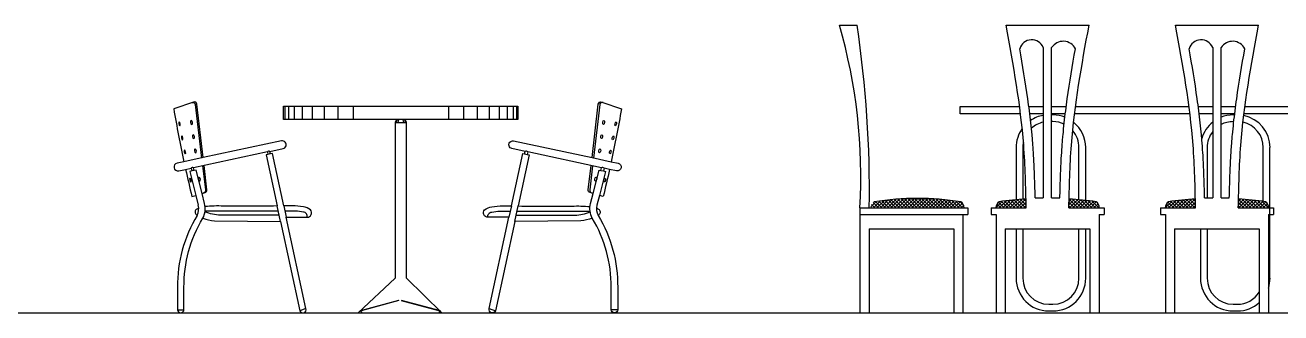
# Model space of a CAD drawing. Header units: millimetres. Extents: x 32599 to 52494, y 61995 to 71568.
# Drawn here: x 45023 to 49849, y 61995 to 63100 of the extents above; entities that cross this region are included whole.
import ezdxf

# ---------------------------------------------------------------- set-up
doc = ezdxf.new("R2010")
doc.units = ezdxf.units.MM
doc.layers.add('dwgmodels.com', color=4, linetype='Continuous')

msp = doc.modelspace()

# ---------------------------------------------------------------- linework, layer by layer
at = {"color": 18, "true_color": 0x000000}
for p, q in [((48152.5, 63099.6), (48220.6, 63099.6)), ((48793.2, 63099.6), (49112, 63099.6)), ((49444.2, 63099.6), (49763, 63099.6)), ((48936.2, 63013.9), (48936.2, 62436.6)), ((48968.4, 62436.6), (48968.4, 63013.9)), ((49587.2, 63013.9), (49587.2, 62436.6)), ((49619.4, 62436.6), (49619.4, 63013.9)), ((46016.9, 62738.2), (46016.9, 62789)), ((46016.9, 62789), (46916.9, 62789)), ((46021.5, 62789), (46021.5, 62738.2)), ((46035.1, 62789), (46035.1, 62738.2)), ((46057.5, 62789), (46057.5, 62738.2)), ((46088.4, 62789), (46088.4, 62738.2)), ((46127.2, 62789), (46127.2, 62738.2)), ((46173.2, 62789), (46173.2, 62738.2)), ((46225.6, 62789), (46225.6, 62738.2)), ((46283.6, 62789), (46283.6, 62738.2)), ((46650.2, 62789), (46650.2, 62738.2)), ((46708.3, 62789), (46708.3, 62738.2)), ((46760.7, 62789), (46760.7, 62738.2)), ((46806.7, 62789), (46806.7, 62738.2)), ((46845.5, 62789), (46845.5, 62738.2)), ((46876.3, 62789), (46876.3, 62738.2)), ((46898.8, 62789), (46898.8, 62738.2)), ((46912.4, 62789), (46912.4, 62738.2)), ((46916.9, 62789), (46916.9, 62738.2)), ((48617, 62787.9), (48845, 62787.9)), ((48617, 62759.4), (48617, 62787.9)), ((48880.8, 62787.9), (48936.2, 62787.9)), ((48968.4, 62787.9), (49024.5, 62787.9)), ((49060.2, 62787.9), (49496, 62787.9)), ((49531.8, 62787.9), (49587.2, 62787.9)), ((49619.4, 62787.9), (49675.5, 62787.9)), ((49711.2, 62787.9), (50021, 62787.9)), ((46916.9, 62738.2), (46016.9, 62738.2)), ((46450.5, 62738.2), (46445.2, 62725.8)), ((46452.9, 62738.2), (46448.2, 62725.8)), ((46458.9, 62738.2), (46455.9, 62725.8)), ((46475.2, 62738.2), (46478.2, 62725.8)), ((46481.2, 62738.2), (46485.9, 62725.8)), ((46488.9, 62725.8), (46483.5, 62738.2)), ((48848.7, 62759.4), (48617, 62759.4)), ((48936.2, 62759.4), (48884.4, 62759.4)), ((49020.8, 62759.4), (48968.4, 62759.4)), ((48973.5, 62755.4), (48968.4, 62755.4)), ((49499.7, 62759.4), (49056.5, 62759.4)), ((49587.2, 62759.4), (49535.4, 62759.4)), ((49671.8, 62759.4), (49619.4, 62759.4)), ((49671.3, 62755.4), (49665.8, 62755.4)), ((50021, 62759.4), (49707.5, 62759.4)), ((46445.2, 62725.8), (46445.2, 62128.7)), ((46445.2, 62725.8), (46488.9, 62725.8)), ((46488.9, 62128.7), (46488.9, 62725.8)), ((48973.5, 62729.6), (48968.4, 62729.6)), ((49668.3, 62729.6), (49665.8, 62729.6)), ((45954.7, 62613.1), (45671.1, 62552.7)), ((45966.6, 62605.7), (45956.8, 62603.6)), ((46943.2, 62605.7), (46953, 62603.6)), ((48831.9, 62629.8), (48831.9, 62429.9)), ((48857.6, 62629.8), (48857.6, 62432.2)), ((49073.3, 62429.9), (49073.3, 62629.8)), ((49099.1, 62427.1), (49099.1, 62629.8)), ((49565.9, 62629.8), (49565.9, 62436.6)), ((49781.7, 62422.9), (49781.7, 62629.8)), ((49807.4, 62128.2), (49807.4, 62629.8)), ((45673.3, 62542.2), (45663.6, 62540.1)), ((47236.4, 62542.2), (47246.2, 62540.1)), ((48231.3, 62398.3), (48231.3, 61996)), ((48231.3, 62398.3), (48646.7, 62398.3)), ((48275.8, 62398.3), (48273.5, 62400.6)), ((48294.5, 62423), (48273.6, 62402.1)), ((48289.3, 62398.3), (48276.3, 62411.3)), ((48302.8, 62398.3), (48282.1, 62418.9)), ((48310.2, 62425.2), (48283.3, 62398.3)), ((48316.2, 62398.3), (48291.9, 62422.6)), ((48325.6, 62427.1), (48296.8, 62398.3)), ((48329.7, 62398.3), (48303.7, 62424.3)), ((48340.7, 62428.8), (48310.2, 62398.3)), ((48343.2, 62398.3), (48315.6, 62425.9)), ((48355.6, 62430.2), (48323.7, 62398.3)), ((48356.6, 62398.3), (48327.6, 62427.4)), ((48370.3, 62431.5), (48337.2, 62398.3)), ((48370.1, 62398.3), (48339.7, 62428.7)), ((48384.8, 62432.5), (48350.6, 62398.3)), ((48383.6, 62398.3), (48352, 62429.9)), ((48399.1, 62433.3), (48364.1, 62398.3)), ((48397.1, 62398.3), (48364.4, 62431)), ((48410.5, 62398.3), (48376.9, 62431.9)), ((48413.1, 62433.9), (48377.6, 62398.3)), ((48424, 62398.3), (48389.6, 62432.8)), ((48427, 62434.3), (48391, 62398.3)), ((48437.5, 62398.3), (48402.4, 62433.4)), ((48440.7, 62434.5), (48404.5, 62398.3)), ((48450.9, 62398.3), (48415.3, 62433.9)), ((48454.3, 62434.6), (48418, 62398.3)), ((48464.4, 62398.3), (48428.4, 62434.3)), ((48467.6, 62434.5), (48431.5, 62398.3)), ((48477.9, 62398.3), (48441.7, 62434.5)), ((48480.8, 62434.2), (48444.9, 62398.3)), ((48491.4, 62398.3), (48455.1, 62434.6)), ((48493.9, 62433.8), (48458.4, 62398.3)), ((48504.8, 62398.3), (48468.7, 62434.5)), ((48506.8, 62433.2), (48471.9, 62398.3)), ((48518.3, 62398.3), (48482.4, 62434.2)), ((48519.6, 62432.5), (48485.3, 62398.3)), ((48531.8, 62398.3), (48496.4, 62433.7)), ((48532.2, 62431.7), (48498.8, 62398.3)), ((48545.2, 62398.3), (48510.5, 62433.1)), ((48544.7, 62430.7), (48512.3, 62398.3)), ((48558.7, 62398.3), (48524.8, 62432.2)), ((48557, 62429.6), (48525.7, 62398.3)), ((48569.2, 62428.3), (48539.2, 62398.3)), ((48572.2, 62398.3), (48539.3, 62431.1)), ((48581.3, 62426.9), (48552.7, 62398.3)), ((48585.6, 62398.3), (48554.1, 62429.8)), ((48593.3, 62425.5), (48566.2, 62398.3)), ((48599.1, 62398.3), (48569.1, 62428.3)), ((48605.2, 62423.8), (48579.6, 62398.3)), ((48612.6, 62398.3), (48584.3, 62426.6)), ((48616.9, 62422.1), (48593.1, 62398.3)), ((48626.1, 62398.3), (48599.8, 62424.6)), ((48625.2, 62417), (48606.6, 62398.3)), ((48630.7, 62407.1), (48615.5, 62422.3)), ((48630.3, 62408.5), (48620, 62398.3)), ((48646.7, 62398.3), (48646.7, 62372.6)), ((48735.3, 62398.3), (48870.5, 62398.3)), ((48735.3, 62398.3), (48735.3, 62372.6)), ((48778.8, 62423.5), (48754.1, 62398.8)), ((48759.6, 62398.3), (48754.4, 62403.5)), ((48773, 62398.3), (48758, 62413.3)), ((48786.5, 62398.3), (48764.4, 62420.4)), ((48794.3, 62425.6), (48767, 62398.3)), ((48800, 62398.3), (48775.3, 62423)), ((48809.7, 62427.5), (48780.5, 62398.3)), ((48813.4, 62398.3), (48787.1, 62424.7)), ((48824.8, 62429.2), (48794, 62398.3)), ((48826.9, 62398.3), (48799, 62426.2)), ((48839.8, 62430.7), (48807.4, 62398.3)), ((48840.4, 62398.3), (48811, 62427.7)), ((48854.5, 62431.9), (48820.9, 62398.3)), ((48853.9, 62398.3), (48823.1, 62429)), ((48869.1, 62433), (48834.4, 62398.3)), ((48867.3, 62398.3), (48835.4, 62430.2)), ((48870.3, 62408.8), (48847.7, 62431.4)), ((48870, 62420.5), (48847.8, 62398.3)), ((48870, 62422.6), (48860.2, 62432.4)), ((48870.3, 62407.3), (48861.3, 62398.3)), ((48905.1, 62436.6), (48936.2, 62436.6)), ((48968.4, 62436.6), (49000.2, 62436.6)), ((49034.7, 62398.3), (49169.9, 62398.3)), ((49042.4, 62398.3), (49034.9, 62405.9)), ((49056.1, 62431.5), (49035, 62410.3)), ((49055.9, 62398.3), (49035.2, 62419)), ((49043.6, 62432.5), (49035.3, 62424.1)), ((49069.4, 62398.3), (49035.5, 62432.2)), ((49068.5, 62430.4), (49036.4, 62398.3)), ((49082.9, 62398.3), (49049.1, 62432)), ((49080.7, 62429.2), (49049.9, 62398.3)), ((49092.9, 62427.8), (49063.4, 62398.3)), ((49096.3, 62398.3), (49063.8, 62430.8)), ((49104.9, 62426.4), (49076.8, 62398.3)), ((49109.8, 62398.3), (49078.7, 62429.4)), ((49116.9, 62424.8), (49090.3, 62398.3)), ((49123.3, 62398.3), (49093.9, 62427.7)), ((49128.7, 62423.2), (49103.8, 62398.3)), ((49136.7, 62398.3), (49109.2, 62425.9)), ((49140, 62421), (49117.2, 62398.3)), ((49150.2, 62398.3), (49124.7, 62423.8)), ((49146.6, 62414.2), (49130.7, 62398.3)), ((49150.6, 62404.7), (49144.2, 62398.3)), ((49169.9, 62398.3), (49169.9, 62372.6)), ((49386.3, 62398.3), (49386.3, 62372.6)), ((49386.3, 62398.3), (49521.5, 62398.3)), ((49429.8, 62423.5), (49405.1, 62398.8)), ((49410.6, 62398.3), (49405.4, 62403.5)), ((49424, 62398.3), (49409, 62413.3)), ((49437.5, 62398.3), (49415.4, 62420.4)), ((49445.3, 62425.6), (49418, 62398.3)), ((49451, 62398.3), (49426.3, 62423)), ((49460.7, 62427.5), (49431.5, 62398.3)), ((49464.4, 62398.3), (49438.1, 62424.7)), ((49475.8, 62429.2), (49445, 62398.3)), ((49477.9, 62398.3), (49450, 62426.2)), ((49490.8, 62430.7), (49458.4, 62398.3)), ((49491.4, 62398.3), (49462, 62427.7)), ((49505.5, 62431.9), (49471.9, 62398.3)), ((49504.8, 62398.3), (49474.1, 62429)), ((49520, 62433), (49485.4, 62398.3)), ((49518.3, 62398.3), (49486.4, 62430.2)), ((49521.3, 62408.8), (49498.7, 62431.4)), ((49521, 62420.5), (49498.8, 62398.3)), ((49521, 62422.6), (49511.2, 62432.4)), ((49521.3, 62407.3), (49512.3, 62398.3)), ((49556.1, 62436.6), (49587.2, 62436.6)), ((49619.4, 62436.6), (49651.1, 62436.6)), ((49685.7, 62398.3), (49820.9, 62398.3)), ((49693.4, 62398.3), (49685.9, 62405.9)), ((49707.1, 62431.5), (49686, 62410.3)), ((49706.9, 62398.3), (49686.2, 62419)), ((49694.6, 62432.5), (49686.3, 62424.1)), ((49720.4, 62398.3), (49686.5, 62432.2)), ((49719.5, 62430.4), (49687.4, 62398.3)), ((49733.8, 62398.3), (49700.1, 62432)), ((49731.7, 62429.2), (49700.9, 62398.3)), ((49743.9, 62427.8), (49714.4, 62398.3)), ((49747.3, 62398.3), (49714.8, 62430.8)), ((49755.9, 62426.4), (49727.8, 62398.3)), ((49760.8, 62398.3), (49729.7, 62429.4)), ((49767.8, 62424.8), (49741.3, 62398.3)), ((49774.3, 62398.3), (49744.8, 62427.7)), ((49779.7, 62423.2), (49754.8, 62398.3)), ((49787.7, 62398.3), (49760.2, 62425.9)), ((49791, 62421), (49768.2, 62398.3)), ((49801.2, 62398.3), (49775.7, 62423.8)), ((49797.6, 62414.2), (49781.7, 62398.3)), ((49801.6, 62404.7), (49795.2, 62398.3)), ((49820.9, 62398.3), (49820.9, 62372.6)), ((48231.3, 62372.6), (48646.7, 62372.6)), ((48627.3, 62372.6), (48627.3, 61996)), ((48735.3, 62372.6), (48754.6, 62372.6)), ((48754.6, 62372.6), (48754.6, 61996)), ((49150.6, 62372.6), (49150.6, 61996)), ((49150.6, 62372.6), (49169.9, 62372.6)), ((49386.3, 62372.6), (49405.6, 62372.6)), ((49405.6, 62372.6), (49405.6, 61996)), ((49801.6, 62372.6), (49801.6, 61996)), ((49801.6, 62372.6), (49820.9, 62372.6)), ((48266.7, 62317.9), (48266.7, 61996)), ((48266.7, 62317.9), (48591.9, 62317.9)), ((48591.9, 62317.9), (48591.9, 61996)), ((48790, 62317.9), (48790, 61996)), ((48790, 62317.9), (49115.2, 62317.9)), ((48831.9, 62317.9), (48831.9, 62128.2)), ((48857.6, 62317.9), (48857.6, 62128.2)), ((49073.3, 62128.2), (49073.3, 62317.9)), ((49099.1, 62128.2), (49099.1, 62317.9)), ((49115.2, 62317.9), (49115.2, 61996)), ((49441, 62317.9), (49441, 61996)), ((49441, 62317.9), (49766.2, 62317.9)), ((49540.2, 62317.9), (49540.2, 62128.2)), ((49565.9, 62317.9), (49565.9, 62128.2)), ((49766.2, 62317.9), (49766.2, 61996)), ((46102.8, 62011.5), (46079.1, 62003.2)), ((46458.8, 62043.1), (46312.1, 62002.7)), ((46459.5, 62043.1), (46315.1, 62002.7)), ((46469.2, 62043.1), (46617.1, 62002.7)), ((46620.1, 62002.7), (46469.8, 62043.1)), ((46806.9, 62011.5), (46830.7, 62003.2)), ((48957.4, 62028.4), (48973.5, 62028.4)), ((49665.8, 62028.4), (49681.9, 62028.4)), ((45609, 62007.3), (45634, 62007.3)), ((46312.1, 62002.7), (46317.4, 61996)), ((46614.7, 61996), (46620.1, 62002.7)), ((47300.7, 62007.3), (47275.7, 62007.3)), ((48957.4, 62002.6), (48973.5, 62002.6)), ((49665.8, 62002.6), (49681.9, 62002.6))]:
    msp.add_line(p, q, dxfattribs=at)
for points in [[(45964.5, 62615.2), (46015.3, 62626, 1), (46009, 62655.3), (45707.6, 62591.2), (45683.4, 62796.5, 0.467293), (45670.6, 62804.9), (45594.6, 62778.4, 0.010554), (45633.9, 62575.5), (45607.3, 62569.8, 1), (45613.6, 62540.5), (45640.3, 62546.2, 0.005467), (45664.7, 62441.8), (45679.5, 62446.4), (45689, 62408.9, -0.049874)], [(45665, 62803, -0.475275), (45677.5, 62795.8), (45701.8, 62589.9)], [(46945.2, 62615.2), (46894.5, 62626, -1), (46900.7, 62655.3), (47202.1, 62591.2), (47226.3, 62796.5, -0.467293), (47239.2, 62804.9), (47315.2, 62778.4, -0.010554), (47275.8, 62575.5), (47302.4, 62569.8, -1), (47296.2, 62540.5), (47269.4, 62546.2, -0.005467), (47245, 62441.8), (47230.2, 62446.4), (47220.8, 62408.9, 0.186012), (47225.5, 62369.6)], [(47244.7, 62803, 0.475275), (47232.3, 62795.8), (47208, 62589.9)], [(45690.6, 62398.1, 0.053834), (45680.8, 62392.1, 0.497608), (45684.2, 62369.6, 0.138413), (45609, 62093.1), (45609, 62007.3, 0.960405), (45634, 62007.3), (45634, 62093.2, -0.13927), (45706.7, 62358.7, 0.071472), (45750.9, 62348.2), (46004.8, 62346.5), (46079.1, 62003.2, 0.953243), (46102.8, 62011.5), (46026.9, 62362.2), (46107.1, 62362.2, 0.630823), (46120.5, 62391.3, 0.105239), (46092.8, 62402.4, 0.049539), (46050.2, 62406.1, 0.000488), (46017.5, 62405.9), (45973.9, 62607.3), (45966.6, 62605.7), (45964.5, 62615.2)], [(45954.7, 62613.1), (45956.8, 62603.6), (45949.4, 62602), (45991.9, 62405.7, -0.003687), (45879.2, 62405.3), (45785, 62405.3, 0.035761), (45715.2, 62403.3, 0.037106)], [(47219.2, 62398.1, -0.053834), (47228.9, 62392.1, -0.497608), (47225.5, 62369.6, -0.138413), (47300.7, 62093.1), (47300.7, 62007.3, -0.960405), (47275.7, 62007.3), (47275.7, 62093.2, 0.13927), (47203, 62358.7, -0.071472), (47158.8, 62348.2), (46905, 62346.5), (46830.7, 62003.2, -0.953243), (46806.9, 62011.5), (46882.8, 62362.2), (46802.6, 62362.2, -0.630823), (46789.2, 62391.3, -0.105239), (46816.9, 62402.4, -0.049539), (46859.6, 62406.1, -0.000488), (46892.3, 62405.9), (46935.8, 62607.3), (46943.2, 62605.7), (46945.2, 62615.2)], [(47238.7, 62552.7), (46955, 62613.1), (46953, 62603.6), (46960.3, 62602), (46917.8, 62405.7, 0.003687), (47030.5, 62405.3), (47124.7, 62405.3, -0.035761), (47194.5, 62403.3, -0.037106)], [(45713.2, 62415), (45703.4, 62453.8), (45715.2, 62457.4, 0.361738), (45722.2, 62468.2), (45711.2, 62561.2)], [(45705.3, 62560), (45716.2, 62467.5, -0.378362), (45709.6, 62455.7)], [(47203, 62358.7, -0.183034), (47196.5, 62415), (47206.3, 62453.8), (47194.5, 62457.4, -0.361738), (47187.6, 62468.2), (47198.5, 62561.2)], [(47204.4, 62560), (47193.5, 62467.5, 0.378362), (47200.2, 62455.7)], [(45706.7, 62358.7, 0.183034), (45713.2, 62415)], [(45999.7, 62369.8), (45773.9, 62369.8, -0.07286), (45714.6, 62382.8, -0.07286)], [(46107.1, 62362.2, 0.474436), (46093, 62382.3, 0.048517), (46062.4, 62385.7), (46021.8, 62385.7)], [(46802.6, 62362.2, -0.474436), (46816.7, 62382.3, -0.048517), (46847.4, 62385.7), (46887.9, 62385.7)], [(46910, 62369.8), (47135.8, 62369.8, 0.07286), (47195.1, 62382.8, 0.07286)]]:
    msp.add_lwpolyline(points, format="xyb", dxfattribs=at)
for points in [[(45707.6, 62591.2), (45633.9, 62575.5)], [(47202.1, 62591.2), (47275.8, 62575.5)], [(45640.3, 62546.2), (45661.3, 62550.6), (45663.6, 62540.1), (45656.2, 62538.5), (45679.5, 62446.4)], [(45703.4, 62453.8), (45680.7, 62543.8), (45673.3, 62542.2), (45671.1, 62552.7)], [(47206.3, 62453.8), (47229.1, 62543.8), (47236.4, 62542.2), (47238.7, 62552.7)], [(47269.4, 62546.2), (47248.4, 62550.6), (47246.2, 62540.1), (47253.5, 62538.5), (47230.2, 62446.4)], [(46004.8, 62346.5), (45991.9, 62405.7)], [(46017.5, 62405.9), (46026.9, 62362.2)], [(46892.3, 62405.9), (46882.8, 62362.2)], [(46905, 62346.5), (46917.8, 62405.7)], [(45996.3, 62385.7), (45715, 62385.7)], [(46913.5, 62385.7), (47194.7, 62385.7)], [(46445.2, 62128.7), (46302.9, 61996)], [(46488.9, 62128.7), (46625.2, 61996)]]:
    msp.add_lwpolyline(points, dxfattribs=at)
for centre, radius, start, end in [((46173.7, 62522.2), 2061.4, 356.5538, 16.2792), ((44022, 62467.1), 4245.9, 359.072, 8.5678), ((48891.7, 62995.6), 48.1, 22.3881, 163.2435), ((49012.6, 62985.5), 52.5, 26.4274, 147.3086), ((49542.7, 62995.6), 48.1, 22.3881, 163.2435), ((49663.6, 62985.5), 52.5, 26.4274, 147.3086), ((48957.4, 62629.8), 125.6, 99.7453, 123.9004), ((48973.5, 62629.8), 125.6, 68.6153, 90), ((49665.8, 62629.8), 125.6, 90, 111.6799), ((49681.9, 62629.8), 125.6, 0, 78.5784), ((48957.4, 62629.8), 125.6, 144.5252, 180), ((48957.4, 62629.8), 99.8, 102.2953, 132.0024), ((48973.5, 62629.8), 99.8, 64.6365, 90), ((48973.5, 62629.8), 99.8, 0, 40.6404), ((48973.5, 62629.8), 125.6, 0, 50.9019), ((49665.8, 62629.8), 125.6, 128.7433, 163.6037), ((49665.8, 62629.8), 99.8, 141.9373, 180), ((49665.8, 62629.8), 99.8, 90, 117.6944), ((49681.9, 62629.8), 99.8, 0, 77.3529), ((48957.4, 62629.8), 99.8, 167.6268, 180), ((45960.9, 62608.1), 7.94, 62.9998, 141.0368), ((46948.8, 62608.1), 7.94, 38.9632, 117.0002), ((45667.5, 62545.6), 7.94, 62.9998, 141.0368), ((47242.3, 62545.6), 7.94, 38.9632, 117.0002), ((45635.6, 62395.4), 55, 332.0241, 14.1731), ((48452.7, 61348.2), 1086.4, 81.1548, 98.8452), ((48605.3, 62399.3), 26.6, 357.8142, 57.0729), ((48780.7, 62399.3), 26.6, 122.9271, 182.1858), ((48952.6, 61200.7), 1235.1, 93.8476, 98.6798), ((48952.6, 61200.7), 1235.1, 81.3202, 86.1524), ((49124.5, 62399.3), 26.6, 357.8142, 57.0729), ((49431.7, 62399.3), 26.6, 122.9271, 182.1858), ((49603.6, 61200.7), 1235.1, 93.8476, 98.6798), ((49603.6, 61200.7), 1235.1, 81.3202, 86.1524), ((49775.5, 62399.3), 26.6, 357.8142, 57.0729), ((48957.4, 62128.2), 125.6, 180, 270), ((48957.4, 62128.2), 99.8, 180, 270), ((48973.5, 62128.2), 125.6, 270, 0), ((48973.5, 62128.2), 99.8, 270, 0), ((49665.8, 62128.2), 125.6, 180, 270), ((49665.8, 62128.2), 99.8, 180, 270), ((49681.9, 62128.2), 125.6, 342.5223, 0), ((49681.9, 62128.2), 99.8, 270, 327.6877), ((49681.9, 62128.2), 125.6, 270, 312.2048)]:
    msp.add_arc(centre, radius, start, end, dxfattribs=at)
at = {"color": 18, "true_color": 0x000000, "extrusion": (0, 0, -1)}
for centre, major_axis, ratio in [((45616.6, 62721.1), (1.43, -7.36), 0.366667), ((45662.8, 62726.4), (1.04, -7.43), 0.5), ((45627.1, 62667.1), (1.43, -7.36), 0.366667), ((45670.5, 62671.9), (1.04, -7.43), 0.5), ((45637.6, 62613.1), (1.43, -7.36), 0.366667), ((45678.1, 62617.5), (1.04, -7.43), 0.5), ((45658.6, 62505.1), (1.43, -7.36), 0.366667), ((45693.4, 62508.6), (1.04, -7.43), 0.5)]:
    msp.add_ellipse(centre, major_axis=major_axis, ratio=ratio, dxfattribs=at)
at = {"color": 18, "true_color": 0x000000}
for centre, major_axis, ratio in [((47246.9, 62726.4), (-1.04, -7.43), 0.5), ((47293.1, 62721.1), (-1.43, -7.36), 0.366667), ((47239.2, 62671.9), (-1.04, -7.43), 0.5), ((47282.6, 62667.1), (-1.43, -7.36), 0.366667), ((47231.6, 62617.5), (-1.04, -7.43), 0.5), ((47272.1, 62613.1), (-1.43, -7.36), 0.366667), ((47216.3, 62508.6), (-1.04, -7.43), 0.5), ((47251.1, 62505.1), (-1.43, -7.36), 0.366667)]:
    msp.add_ellipse(centre, major_axis=major_axis, ratio=ratio, dxfattribs=at)
for points in [[(48870.5, 62398.3), (48860.9, 62639.6), (48793.2, 63099.6)], [(49034.7, 62398.3), (49044.4, 62639.6), (49112, 63099.6)], [(49521.5, 62398.3), (49511.9, 62639.6), (49444.2, 63099.6)], [(49685.7, 62398.3), (49695.4, 62639.6), (49763, 63099.6)]]:
    msp.add_spline(points, degree=3, dxfattribs=at)
for points, knots in [([(48905.1, 62436.6), (48904.8, 62448.8), (48904.5, 62460.9), (48903.6, 62492.6), (48903, 62512.1), (48901.6, 62550.7), (48900.7, 62569.6), (48898.9, 62603.2), (48897.9, 62617.9), (48896.3, 62640.4), (48895.7, 62648.1), (48894.5, 62663.6), (48893.8, 62671.3), (48891.7, 62694.4), (48890.1, 62709.8), (48885, 62756), (48881.1, 62786.6), (48867.7, 62881.6), (48856.9, 62945.7), (48845.6, 63009.4)], [37.45212, 37.45212, 37.45212, 37.45212, 73.754337, 73.754337, 132.02376, 132.02376, 188.332818, 188.332818, 231.949599, 231.949599, 254.881844, 254.881844, 277.814089, 277.814089, 323.678578, 323.678578, 415.407557, 415.407557, 608.719174, 608.719174, 608.719174, 608.719174]), ([(49000.2, 62436.6), (49000.4, 62448.8), (49000.7, 62460.9), (49001.6, 62492.6), (49002.2, 62512.1), (49003.7, 62550.7), (49004.5, 62569.6), (49006.4, 62603.2), (49007.3, 62617.9), (49008.9, 62640.4), (49009.5, 62648.1), (49010.8, 62663.6), (49011.5, 62671.3), (49013.6, 62694.4), (49015.2, 62709.8), (49020.2, 62756), (49024.2, 62786.6), (49037.5, 62881.4), (49048.3, 62945.3), (49059.6, 63008.9)], [37.45212, 37.45212, 37.45212, 37.45212, 73.754337, 73.754337, 132.02376, 132.02376, 188.332818, 188.332818, 231.949599, 231.949599, 254.881844, 254.881844, 277.814089, 277.814089, 323.678578, 323.678578, 415.407557, 415.407557, 608.179853, 608.179853, 608.179853, 608.179853]), ([(49556.1, 62436.6), (49555.8, 62448.8), (49555.5, 62460.9), (49554.6, 62492.6), (49554, 62512.1), (49552.6, 62550.7), (49551.7, 62569.6), (49549.9, 62603.2), (49548.9, 62617.9), (49547.3, 62640.4), (49546.7, 62648.1), (49545.5, 62663.6), (49544.8, 62671.3), (49542.6, 62694.4), (49541.1, 62709.8), (49536, 62756), (49532.1, 62786.6), (49518.7, 62881.6), (49507.9, 62945.7), (49496.6, 63009.4)], [37.45212, 37.45212, 37.45212, 37.45212, 73.754337, 73.754337, 132.02376, 132.02376, 188.332818, 188.332818, 231.949599, 231.949599, 254.881844, 254.881844, 277.814089, 277.814089, 323.678578, 323.678578, 415.407557, 415.407557, 608.719174, 608.719174, 608.719174, 608.719174]), ([(49651.1, 62436.6), (49651.4, 62448.8), (49651.7, 62460.9), (49652.6, 62492.6), (49653.2, 62512.1), (49654.7, 62550.7), (49655.5, 62569.6), (49657.4, 62603.2), (49658.3, 62617.9), (49659.9, 62640.4), (49660.5, 62648.1), (49661.8, 62663.6), (49662.4, 62671.3), (49664.6, 62694.4), (49666.1, 62709.8), (49671.2, 62756), (49675.1, 62786.6), (49688.5, 62881.4), (49699.3, 62945.3), (49710.6, 63008.9)], [37.45212, 37.45212, 37.45212, 37.45212, 73.754337, 73.754337, 132.02376, 132.02376, 188.332818, 188.332818, 231.949599, 231.949599, 254.881844, 254.881844, 277.814089, 277.814089, 323.678578, 323.678578, 415.407557, 415.407557, 608.179853, 608.179853, 608.179853, 608.179853])]:
    msp.add_open_spline(points, degree=3, knots=knots, dxfattribs=at)
at = {"layer": 'dwgmodels.com', "color": 7}
msp.add_line((32663.3, 61996), (52494, 61996), dxfattribs=at)

doc.saveas('drawing.dxf')
